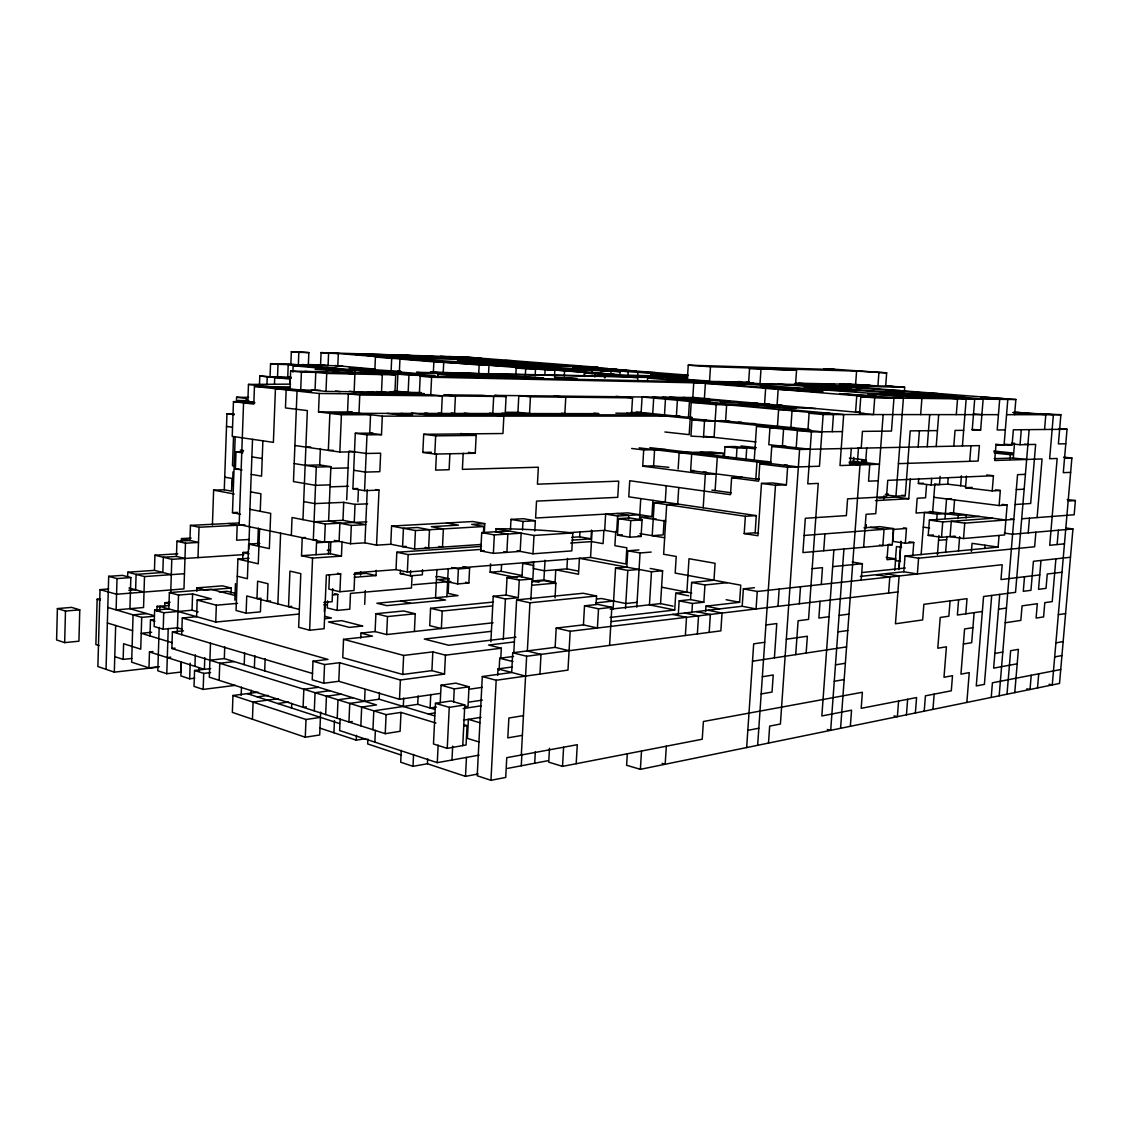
<?xml version="1.0" encoding="UTF-8"?>
<svg xmlns="http://www.w3.org/2000/svg" width="1132" height="1132" viewBox="0 0 1132 1132"><rect width="100%" height="100%" fill="white"/><g stroke="black" fill="none" stroke-linecap="round" stroke-linejoin="round"><path stroke-width="1.5" d="M57.392 608.577L56.6 639.948L64.666 642.622L78.929 641.207L79.764 609.837L71.641 607.389L57.392 608.577L65.486 611.054L79.764 609.837M64.666 642.622L65.486 611.054M100.507 598.97L97.14 599.238L95.88 644.575L99.092 645.608M108.615 588.951L100.026 589.616L97.876 666.55L114.318 672.153L158.409 667.13M106.04 669.337L108.686 576.344L122.468 575.367L130.845 577.575L129.911 608.691L154.178 615.695M114.318 672.153L115.662 625.501M108.686 576.344L117.021 578.579L116.115 609.893L143.552 607.516L144.5 576.584L127.789 572.226L127.633 577.32M131.779 658.456L123.147 659.39L123.614 643.74L140.736 649.16L141.712 617.379L107.809 607.46M159.414 666.691L148.985 667.88L149.466 651.933L152.962 651.551M149.976 635.943L150.471 619.94L153.952 619.614M171.3 574.646L154.461 570.358L154.928 555.218L177.766 553.789M235.895 595.701L210.962 589.263L169.376 592.616L168.852 608.903L154.645 610.148L154.136 626.505L163.206 629.208L177.441 627.821L182.068 629.18M156.853 611.464L157.008 606.356L168.597 605.62M159.188 627.369L157.815 670.781L166.772 673.724L180.752 672.083L181.078 662.446M159.697 611.223L159.853 606.384L215.745 622.048L298.24 614.138M163.206 629.208L163.73 612.737L154.645 610.148M164.819 605.889L164.918 602.705L170.083 602.266M166.772 673.724L168.229 628.402M170.706 593.338L171.795 559.321L154.928 555.218M435.933 723.037L400.997 712.396L386.097 714.646L171.866 648.48L172.404 631.925L183.511 630.835M184.969 558.458L176.451 556.42L176.946 541.252L189.935 540.502L190.445 525.389L239.404 522.927M177.285 632.717L178.516 595.064L169.376 592.616M181.375 541.917L181.488 538.591L191.096 538.054M181.728 634.698L182.28 618.015L196.6 616.685L197.166 600.073L211.316 598.87L192.596 593.918L178.516 595.064M181.318 662.135L180.865 675.931L189.681 678.818L194.704 678.21M176.946 541.252L185.478 543.204L183.964 588.895L116.568 594.243L100.026 589.616M189.681 678.818L190.204 663.196M198.227 611.917L192.044 610.205L192.596 593.918M196.855 591.215L196.968 587.862L222.495 585.838L231.183 588.046L231.013 593.041M197.987 557.609L199.02 527.243L190.445 525.389M210.679 668.587L194.562 670.469L194.025 686.388L203.166 689.416L235.3 685.355M194.93 666.323L195.312 654.763M198.963 671.248L199.09 667.753M203.166 689.416L203.718 673.384L194.562 670.469M204.793 657.678L204.397 669.323L149.466 651.933M212.42 524.965L213.623 490.156L224.278 489.788L231.579 491.147L232.032 478.44L224.716 477.166M210.495 643.231L209.321 677.177L385.234 733.678L400.105 731.3L400.997 712.396M215.745 622.048L216.339 605.21L197.166 600.073M224.278 489.788L226.966 413.718L234.013 413.718M219.155 680.346L219.75 663.267L234.197 661.597M360.853 725.853L361.674 707.104L376.517 704.939L224.32 658.583L224.73 646.768M252.563 401.761L233.461 401.634L232.23 436.358L273.392 442.357L275.444 388.715L289.948 388.899L311.611 391.248L297.037 391.064L293.471 481.581L315.531 485.345L330.105 484.85M233.517 437.051L232.485 465.733L235.442 466.228M232.485 486.208L232.994 471.888M240.437 514.225L232.485 512.626L235.187 436.994M236.432 402.242L236.602 397.261L248.587 397.36M242.022 470.006L235.399 468.889L236.008 451.852L243.069 451.739M234.862 600.186L235.456 583.645M258.11 692.19L232.966 695.487L232.357 712.382L305.272 737.229L319.691 734.979L320.653 712.07M249.04 558.331L237.904 559.081L236.05 610.502L246.111 613.19L260.417 611.86L260.94 598.177M246.139 401.733L246.252 398.393L236.602 397.261M247.837 401.719L248.474 384.427L290.599 384.13M242.687 559.449L242.941 552.487L247.809 552.175M241.173 695.359L241.47 687.124M244.215 664.654L244.654 652.669M246.111 613.19L246.748 595.97L299.372 609.441M259.822 543.402L248.658 544.082L247.384 578.707L237.281 576.245M249.295 526.72L252.521 439.315M290.202 386.932L254.459 386.437L253.809 404.096L233.461 401.634M248.715 549.36L249.564 526.281M259.44 385.46L259.794 376.008L291.136 378.329M251.134 693.576L251.247 690.265M257.728 544.69L258.351 528.106M252.45 719.23L253.087 702.109L278.345 698.685M254.375 667.738L254.827 655.683M259.582 528.842L258.266 563.793L237.904 559.081M260.233 511.31L260.898 493.75L250.582 491.868M262.879 440.829L261.563 476.148L251.219 474.393M266.926 384.682L267.223 376.758L291.108 377.211M270.081 376.206L270.562 363.655L290.853 364.15L361.051 370.546M274.482 383.889L274.736 377.522L285.052 377.706M264.69 670.88L265.143 658.739M277.524 376.956L278.019 364.334L270.562 363.655M277.864 603.936L280.609 533.2M289.792 383.889L289.976 379.064L259.794 376.008M289.948 388.899L290.655 371.07L412.826 373.702L434.914 375.697L408.949 375.159L386.932 373.135M290.853 364.15L291.334 351.698L301.338 352.01L308.852 352.632L308.343 365.084M292.905 372.103L293.146 365.735L313.536 366.216M291.349 535.422L292.042 517.522L325.294 524.003L366.867 521.795M298.339 364.829L298.834 352.321L291.334 351.698M300.702 390.059L301.409 372.103L290.655 371.07M291.547 708.363L291.745 703.269M342.062 541.478L341.44 556.109L312.559 558.104L301.522 555.685L302.244 537.686L305.47 537.502M302.966 519.645L307.338 410.591L285.462 407.93L286.155 389.889L320.356 390.314M315.05 390.243L315.771 372.4L301.409 372.103M305.272 737.229L305.994 719.499L232.966 695.487M615.751 531.219L614.888 545.695L626.831 547.803L625.869 563.962L590.564 557.439L407.35 572.056L396.016 569.622L354.797 572.834L354.033 590.522L339.925 591.739L340.675 573.938L326.356 575.056L324.12 628.713L309.63 630.227L312.559 558.104M294.179 463.568L316.281 467.063L313.309 539.978L316.536 539.78M501.901 413.166L505.212 413.534L506.089 396.54L359.764 395.026L348.331 393.809L347.566 412.006L382.305 416.137L381.484 434.688L369.74 433.16L370.56 414.737L341.411 414.722L318.517 411.949L319.281 393.497L254.459 386.437M321.064 352.618L320.568 364.886L328.082 365.565L328.591 353.241L321.064 352.618L466.243 357.104L598.163 367.292L589.659 367.051M316.026 554.694L316.635 540.077M314.045 521.81L342.954 520.31L365.721 524.654L351.316 525.432L328.605 521.06L330.869 466.695L319.705 464.941L320.384 448.527M182.28 618.015L327.983 659.418L312.984 661.215L312.22 679.766L323.78 683.247L338.793 681.28L399.497 699.279L440.376 693.378M326.61 371.338L326.738 368.112M421.217 392.549L325.988 391.417L326.724 373.447L304.975 371.381M314.3 710.896L315.05 692.699L329.78 690.704M339.883 523.225L339.105 541.407L324.53 542.299L325.294 524.003M324.346 611.634L324.743 602.026M328.45 553.817L328.945 542.002L317.017 542.737M323.78 683.247L324.559 664.555L312.984 661.215M327.558 600.908L327.261 607.926L337.152 610.403L349.802 609.186L350.481 593.394L411.468 588.017L412.02 576.075M337.817 365.806L338.327 353.538L328.591 353.241M329.454 574.66L328.86 589.107L339.925 591.739M341.44 556.109L330.332 553.732L330.813 542.44M325.676 714.547L326.44 696.222L341.199 694.185M332.681 588.64L332.129 601.715L323.894 602.465M354.486 451.795L339.841 452.05L341.411 414.722M337.152 610.403L337.831 594.498L334.52 593.72M333.926 732.758L334.449 720.518M342.954 520.31L343.718 502.353L314.781 503.599L303.687 501.575M337.223 718.254L338.001 699.788L352.788 697.722M338.793 681.28L339.586 662.715L324.559 664.555M346.703 499.778L348.769 451.3M340.138 718.99L339.642 730.55L437.277 762.657L479.147 755.129M343.548 639.325L342.77 657.65L402.751 674.474L431.915 670.625L444.522 674.064L445.442 655.173L432.82 651.876L403.643 655.442L343.548 639.325L372.499 636.127L360.966 633.113L360.754 638.009M354.132 391.743L354.882 374.027L333.034 371.975M354.882 373.56L355.024 370.235L391.332 371.763L365.523 371.183M481.213 544.464L414.581 549.006L390.766 544.251L376.546 545.171L364.928 542.822L350.538 543.742L351.316 525.432M376.546 545.171L379.008 490.114L364.561 490.665L352.901 488.699L355.292 433.287L372.909 433.132M354.259 522.46L355.038 504.377L343.718 502.353M358.971 413.35L359.764 395.026M357.882 501.759L358.377 490.382M360.57 575.141L360.712 571.787M364.561 490.665L366.994 434.83L355.292 433.287M365.65 738.644L356.269 740.158L356.481 735.319M364.928 542.822L367.263 489.831M364.688 604.403L365.296 590.607M385.234 357.344L375.428 357.061L374.862 369.768L400.926 371.452L397.657 371.155M364.561 701.302L365.084 689.515M381.512 392.082L382.291 374.593L360.344 372.57M367.9 739.069L367.688 743.95L401.478 755.143M354.288 577.306L376.022 575.565L376.263 570.344M493.113 622.784L386.663 634.557L375.102 631.585L375.909 613.728L403.615 610.969L415.232 613.756L414.397 631.5M372.952 729.73L373.801 710.839L417.736 704.33L434.815 709.396M391.106 371.225L391.686 358.391L375.428 357.061M374.848 742.125L375.371 730.31M434.575 715.863L379.163 699.222L379.461 692.529M394.927 392.238L395.719 374.876L373.73 372.853M753.134 382.956L420.198 376.178L419.392 393.54L397.091 391.262L397.87 374.14L384.639 373.857M386.663 634.557L387.484 616.572L375.909 613.728M390.766 544.251L391.587 526.069L472.836 521.527L484.779 523.635L484.326 532.408M416.123 373.475L399.355 371.975L399.95 359.056L419.519 359.622L391.686 358.391M385.234 733.678L386.097 714.646M396.016 569.622L396.808 552.274L481.468 546.402M408.157 392.394L408.949 375.159M422.576 569.679L422.335 574.844L410.407 575.82L400.275 573.613L400.431 570.174M399.497 699.279L400.388 680.007L339.586 662.715M407.35 572.056L408.157 554.581L396.808 552.274M402.751 674.474L403.643 655.442M401.252 750.403L400.7 762.204L412.996 766.336L427.415 763.746L465.507 776.368L478.171 773.963M403.303 706.467L403.7 697.991M410.407 575.82L410.647 570.627M414.581 549.006L415.444 530.554L391.587 526.069M460.766 433.485L476.162 435.395L475.27 453.267L434.787 454.073L422.844 452.418L423.693 434.292L502.948 433.528L503.853 416.109L491.953 414.793M412.996 766.336L413.562 754.45M438.183 413.081L441.466 413.449L442.315 395.889L430.768 394.7L431.603 377.225L420.198 376.178M433.315 373.362L433.867 361.83L399.95 359.056M417.736 704.33L418.132 695.911M437.886 377.55L438.056 374.239L509.952 375.796L543.685 377.947L473.643 375.739M434.787 454.073L435.664 435.82L423.693 434.292M436.428 453.791L435.636 470.12L449.107 469.738L449.899 453.522M430.57 608.294L429.736 625.656L441.367 628.515L442.216 611.025L430.57 608.294L493.255 602.054M443.178 373.588L443.73 362.113M427.415 763.746L427.655 758.681M430.754 694.425L430.103 707.995L436.428 707.047M431.915 670.625L432.82 651.876M436.924 569.424L435.551 597.724L445.583 600.002L386.819 605.634L376.857 603.257L458.064 595.602L448.145 593.38L448.866 578.678L439.046 576.584L435.848 576.853M462.747 745.677L464.799 704.981L450.989 700.991L435.466 703.312L433.485 743.993L447.239 748.365L466.073 744.969L467.049 725.626L463.766 724.636M437.277 762.657L438.141 745.111M440.207 702.873L441.07 685.214L455.814 683.148L469.016 686.799L468.04 706.227L464.757 706.736M446.871 596.649L448.258 568.519M447.239 748.365L449.262 707.344L435.466 703.312M463.186 453.267L462.394 469.356L538.351 467.219L537.431 484.185L618.709 481.142L617.747 497.33L536.526 501.122L535.606 518.017L627.807 512.867L651.919 516.645L652.909 500.372M462.903 566.665L469.61 568.052L468.86 582.952L457.653 583.942L458.403 568.943L451.696 567.557M453.607 701.967L454.257 688.907L441.07 685.214M451.979 760.011L452.673 746.087M478.751 373.362L479.161 364.985L330.785 352.915M465.507 776.368L466.469 757.407M488.543 373.588L488.967 365.254L545.129 369.796L573.981 370.532L554.836 369.004L564.245 369.244M481.723 532.592L494.344 534.898L521.159 533.186L520.182 551.383L493.382 553.364L480.789 550.93L481.723 532.592L508.509 530.936M483.449 533.016L483.788 526.536L471.69 524.385L484.779 523.635M569.071 650.702L555.133 647.363L512.725 652.782L511.678 672.465L482.303 676.54L477.209 775.774L490.948 780.302L505.721 777.429L506.768 757.676L577.278 744.7L576.188 763.732M517.31 577.801L490.142 572.24L490.58 563.849M493.382 553.364L494.344 534.898M495.887 531.983L496.057 528.715C521.725 528.828 547.294 530.229 572.82 532.931L571.802 550.888L533.002 553.803L517.027 550.789M490.863 641.802L493.227 596.281L506.103 595.05L518.315 597.682L519.263 580.108L507.023 577.589L506.103 595.05M522.291 575.594L501.235 571.32L501.589 564.642M490.948 780.302L496.184 680.261L482.303 676.54M497.67 675.394L498.009 668.899L512.343 666.96M499.085 670.271L499.721 658.244L513.603 656.433M500.797 658.216L501.32 648.212L488.642 645.056L513.702 642M515.824 374.848L516.178 367.999L525.998 368.254M503.287 639.509L505.424 598.955L493.227 596.281M510.461 529.649L510.999 519.404L523.38 518.711L535.351 520.734L534.799 530.993M541.294 414.821L517.932 412.317L518.81 395.662L530.441 396.794L632.519 397.856L631.585 413.689L626.604 413.18M525.319 375.654L525.687 368.777L516.178 367.999M513.787 653.008L516.617 599.889L583.178 593.253L596.536 596.012L596.055 604.346M522.503 530.045L522.97 521.442L510.999 519.404M529.535 413.562L530.441 396.794M521.993 577.037L522.729 563.34L533.851 562.448M535.139 375.866L535.507 369.018M521.314 755.002L526.649 656.249L512.725 652.782M527.342 651.155L529.96 602.79L516.617 599.889M521.272 765.784L521.909 754.068M533.002 553.803L533.993 535.464L496.057 528.715M530.851 599.918L531.983 578.976L519.744 576.485L507.023 577.589M533.724 561.571L533.342 568.561L544.492 570.769L566.906 568.858L578.197 571.052M539.044 582.258L532.762 580.971L533.596 565.476L522.729 563.34M544.846 374.961L545.129 369.796M554.468 376.899L554.85 370.051M532.762 580.971L543.884 579.966L545.072 560.213M534.7 763.237L535.337 751.606M539.936 674.064L541.011 654.381L527.087 650.942M564.302 375.994L564.585 370.829L574.207 371.07M554.991 583.758L555.77 569.806L578.509 574.249L579.414 558.331L651.48 571.759L662.602 570.74L660.564 603.611L610.19 609.172M564.854 413.605L565.774 397.162L554.142 396.044M555.034 597.922L555.869 583.065L544.124 580.688L532.252 581.749M549.501 748.309L548.723 762.147L562.519 766.378L702.236 739.224L703.382 721.509L862.386 692.275L861.197 708.321L916.58 697.553L915.378 712.976M555.133 647.363L556.208 628.076L583.433 624.878L597.399 628.005L598.531 608.804L611.832 607.346L609.582 645.41M566.906 568.858L567.486 558.444M584.183 375.909L584.381 372.428L594.003 372.669M562.519 766.378L563.609 747.219M897.888 591.937L570.174 631.274L567.981 670.102L496.184 680.261M584.522 376.532L584.72 373.008L604.063 373.475M571.802 537.36L579.669 536.837L579.966 531.63M592.107 373.786L592.305 370.475L501.943 362.848M594.725 376.984L594.908 373.829L614.237 374.296M583.433 624.878L584.522 605.832L597.837 604.403L611.832 607.346M572.028 540.12L591.003 538.804L591.498 530.087M590.564 557.439L592.078 530.993M601.233 374.013L601.432 370.702L620.081 371.692L619.883 374.989M604.417 377.593L604.63 374.069M605.012 377.833L605.196 374.664L614.931 374.89L535.705 368.508L624.539 375.117L687.52 376.588M610.856 374.791L611.054 371.466M603.851 530.837L603.101 543.629L591.47 541.591L570.655 543.063M570.372 532.564L604.686 530.328L605.634 514.112L617.619 516.008L639.778 514.749M617.619 516.008L616.657 532.351L604.686 530.328M613.105 609.186L615.539 568.137L626.817 567.16L627.793 550.789L638.929 549.926M617.492 535.153L618.468 518.612L629.76 517.947L642.07 519.899L641.066 536.441L629.774 537.233L617.492 535.153L622.331 534.828M628.048 374.635L628.246 371.395L525.687 368.777M628.571 518.626L628.769 515.371L616.798 513.489M637.571 377.041L637.868 372.145L655.287 372.584M637.599 381.144L637.797 377.89L605.196 374.664M625.501 608.478L627.793 570.443L639.056 569.438M629.774 537.233L630.779 520.578L642.07 519.899M647.433 381.343L647.617 378.102L775.378 388.46L765.642 388.29L764.581 403.968L769.449 404.011M639.495 519.574L640.754 498.589M716.188 473.898L705.335 474.28L642.721 466.172L643.698 449.928L665.347 449.503M640.712 520.55L640.91 517.282L651.919 516.645M627.312 753.7L626.619 765.26L640.387 769.336L1059.524 683.445L1072.938 528.955L1066.415 528.092M636.778 607.219L640.061 552.968L651.197 552.076M642.721 466.172L653.603 465.86L654.593 449.715M666.253 485.784L665.234 502.198L654.225 502.75L652.202 535.662L663.196 534.898L664.116 520.196M651.48 571.759L649.443 604.842L674.714 610.007L675.776 593.267L686.883 592.093L689.006 558.713L715.084 563.297L713.981 580.235L691.638 582.456L690.548 599.578L679.158 600.837L678.28 614.591M640.387 769.336L641.504 751.025M676.398 416.081L677.389 400.233L718.141 400.615M678.139 469.016L679.158 452.644L710.981 451.951L723.475 453.423L723.277 456.649M678.747 487.524L677.714 504.037L666.706 504.603L663.635 554.255L676.228 556.477L675.181 573.075L740.753 585.173L739.606 602.309L705.958 606.172L705.618 611.407M687.336 379.616L688.256 365.169L834.723 369.584L823.969 368.834L831.808 369.074L886.667 372.867L885.677 386.267M666.323 746.2L665.177 764.242L662.121 763.364M701.698 402.468L691.213 402.384L689.176 434.646L664.909 431.985M693.774 382.446L692.812 397.558L859.004 412.416M706.071 419.774L691.963 419.802L690.93 436.131L714.08 437.362L716.188 404.69L757.294 404.959L795.867 408.44L762.6 407.152L652.457 397.12M759.218 479.43L690.647 470.615L691.694 454.144L723.475 453.423M685.369 635.505L686.53 617.308L672.592 614.421M704.401 398.591L705.378 383.394L715.169 383.578M691.907 612.143L692.459 603.483L703.835 602.21L704.953 584.961L727.268 582.683M703.481 437.504L704.529 421.076L729.05 420.991M886.667 372.867L856.584 371.098L710.486 366.768L709.538 381.385L676.441 378.739M703.184 507.787L705.335 474.28M697.369 633.934L698.529 615.865L684.605 613.006M715.113 490.566L717.278 457.215L727.989 456.946M709.198 632.392L710.358 614.45L696.449 611.62M725.598 421.005L726.659 404.747M724.353 456.903L725.018 446.716L734.767 446.532L755.398 448.866M742.436 477.28L731.612 477.69L730.494 494.684L629.732 480.732L628.769 496.821L756.289 515.612L755.129 532.776L744.205 533.568L745.351 516.291L756.289 515.612M736.324 458.318L737.003 448.074L746.738 447.876L745.946 459.762M749.568 368.409L748.606 382.857L760.011 383.762L795.555 384.47L796.546 370.249L749.568 368.409L796.546 370.249M611.464 621.581L742.196 606.257L743.37 588.881L754.421 587.706M754.237 460.059L756.501 426.34L767.057 426.269M760.011 383.762L760.987 369.23M785.919 446.121L771.755 446.404L770.581 463.582L759.784 463.908L758.61 481.185L731.612 477.69M998.438 414.666L823.134 414.524L819.455 466.228L787.603 467.261L786.4 484.779L772.406 482.968L761.482 483.421L757.945 535.733L744.205 533.568M746.653 747.559L753.686 643.825L764.723 642.269M1039.77 574.914L1000.971 579.57L1002.202 564.712L757.251 591.47L756.063 608.959L742.196 606.257M777.472 426.198L778.618 409.515L788.891 409.558L843.68 414.553L839.986 465.549L879.451 464.262L852 461.148M757.648 745.295L775.491 485.26L786.4 484.779M782.41 446.192L783.585 429.085L794.098 429M768.501 743.073L769.675 726.107L780.401 724.027L799.588 449.489L979.392 445.612L978.147 461.049L898.426 463.653M774.401 657.876L776.778 623.548L765.911 624.977M777.981 606.327L779.17 589.079M796.206 447.72L797.409 430.485L811.361 430.358M807.908 430.386L809.111 413.237L829.699 413.279M795.711 654.636L798.102 620.76L808.559 619.402L818.238 483.392L807.767 483.845L811.432 431.9L842.449 431.589M799.305 603.766L800.508 586.744M806.154 653.051L807.357 636.241L786.33 639.212M820.063 601.276L818.861 618.044L829.034 616.714M821.28 584.48L822.483 567.641L812.168 568.66M823.7 550.775L824.903 533.865M832.246 431.688L833.477 414.538L642.07 397.007L641.137 412.543L630.609 412.529L821.903 431.801M833.874 549.883L821.846 715.962L851.547 710.188L850.344 726.305M795.301 383.168L855.608 384.427L856.584 371.098M843.934 548.992L830.69 730.338L827.308 729.489M850.047 465.224L851.278 448.371M853.443 462.578L853.825 457.328M1014.612 414.68L1015.857 399.525L874.725 397.827L873.479 414.567L859.57 413.322L860.801 396.695L903.393 398.181L895.95 496.198L885.663 494.868M857.419 462.266L858.481 447.862M840.581 728.315L859.98 464.898L849.58 463.71M866.716 447.918L865.626 462.691L849.382 463.2M861.197 580.122L862.414 563.708L852.141 562.038M863.631 547.265L866.079 514.296L875.758 513.659L883.158 414.581M866.065 527.88L866.305 524.696M878.913 372.64L877.908 386.111L855.608 384.427M883.738 498.986L883.979 495.816M888.125 544.747L886.993 559.703L895.653 558.854L894.761 570.401M888.592 593.055L889.809 576.995L876.196 574.716M966.459 476.048L965.525 487.722L992.212 490.92L993.457 475.723L887.757 480.35L886.526 496.707L847.585 498.844L846.368 515.598L805.333 518.286L802.913 552.586L892.257 544.761L893.488 528.602L879.805 526.635L863.985 527.823M893.601 529.903L892.723 541.351L905.331 543.247L913.779 542.511L912.774 555.571M904.397 390.611L904.652 387.271L885.366 385.814M898.808 569.58L900.973 541.223M899.091 568.207L901.072 542.256M895.95 496.198L905.26 495.689L910.213 430.882L937.452 430.599M905.331 543.247L906.463 528.432L903.308 527.979M875.39 500.641L908.741 498.731L910.269 478.878M860.377 576.4L903.817 571.759L905.02 556.067L998.113 547.124L999.047 535.662M898.582 701.048L897.379 716.669L894.025 715.891M918.165 446.928L919.41 430.783M920.656 414.609L921.901 398.393L908.105 397.29L961.082 397.969L974.709 399.03L972.204 430.231L980.637 430.146L983.142 399.143L933.603 394.205L941.881 394.332L798.697 383.239M965.539 486.321L947.725 484.199L931.155 484.991L918.349 483.449L918.731 478.511M906.435 714.816L907.638 699.293M1035.879 532.196L1034.634 546.77L918.59 558.189L917.359 573.981L903.817 571.759M927.235 446.73L929.726 414.609M921.123 554.765L924.419 512.471L937.169 514.183L953.54 513.051L954.573 500.061M926.57 484.694L925.552 497.783L917.203 498.25L916.057 513.037L932.669 511.919L934.834 484.298M931.155 484.991L931.664 478.369M955.139 536.158L941.513 537.318L928.212 535.394L929.4 520.112L979.406 516.475M936.192 446.546L938.697 414.623M936.645 520.734L937.169 514.183M940.126 476.36L939.489 484.595L934.692 484.015M924.221 711.165L925.424 695.826L951.304 690.803L952.507 675.691L943.989 677.261L946.423 646.797L937.791 648.212L940.225 617.449L948.857 616.218L950.073 600.894M937.423 554.793L938.937 535.521M941.513 537.318L942.73 521.937L992.566 518.23M945.008 518.498L946.564 498.915L951.446 498.632M947.725 484.199L948.248 477.647M932.952 709.382L934.155 694.128M953.795 446.164L955.04 430.415L963.672 430.33M956.285 414.637L957.545 398.832L943.847 397.742M945.616 552.402L946.89 536.441M962.426 445.98L966.176 398.931L939.022 396.794M958.012 518.612L958.28 515.329L966.388 514.749L966.134 518.017M960.644 485.741L961.422 475.85M958.507 551.114L959.653 536.653M958.606 599.776L957.389 615.016L982.35 611.478M964.761 523.14L951.29 521.3L950.073 536.596L963.516 538.535L964.761 523.14L1013.833 519.39L1010.508 518.951M969.714 461.318L970.959 445.796M965.808 613.827L967.025 598.672L923.868 604.318L922.651 619.926L895.454 623.774L899.119 575.976L885.521 573.712M971.412 551.411L972.063 543.332L998.113 547.124M966.841 702.434L969.261 672.62L960.941 674.148L964.591 628.953L972.912 627.68M974.128 612.653L971.695 642.693L963.36 644.037M984.741 548.468L985.01 545.214M991.703 595.446L984.401 684.365L976.265 685.95L983.581 596.507L1015.531 592.333L1029.144 429.651M933.815 497.302L999.103 505.551L1000.334 490.481L995.311 489.887M1009.956 459.479L1010.352 454.682L1013.381 454.597M991.222 697.439L992.424 682.808L1060.726 669.521M999.74 594.399L993.641 668.135L1017.187 663.805M1002.131 504.405L1007.126 505.028L1004.664 534.927L963.516 538.535M1037.11 517.593L1042.063 458.955L994.703 460.512L995.948 445.258L1012.107 444.904L1013.352 429.806L1067.037 429.254L1063.302 472.681L1070.631 472.355M994.221 458.672L1013.296 458.078L1014.527 443.277L1011.371 443.334M999.16 695.812L1017.555 474.676L1025.408 474.336M1011.668 443.928L1020.045 444.735L1021.29 429.721M1006.999 694.213L1010.65 650.702L1018.404 649.358L1014.767 692.614M1024.517 576.74L1023.286 591.314L1030.955 590.31L1033.417 561.302L1070.476 557.255M1028.21 532.861L1029.441 518.187M1044.567 429.481L1045.812 414.708L1014.399 412.105M1031.224 675.252L1030.021 689.487L1026.781 688.822M1040.987 560.482L1038.539 589.319L1046.039 588.343L1047.256 574.009L1062 572.24M1037.52 687.959L1038.723 673.795M1013.211 412.628L1060.882 414.722L1058.392 443.914L1065.792 443.758M1055.901 558.854L1052.222 601.601L1044.808 602.649L1043.591 616.926L1036.091 618.072L1037.308 603.71L1022.069 605.861L1020.838 620.393L1005.23 622.77M1057.132 544.549L1058.363 530.229M1063.641 457.158L1071.877 457.993L1052.265 684.931L1049.053 684.28M1067.221 499.566L1075.4 500.542L1074.169 514.763L1021.687 518.781M747.813 730.366L758.822 728.216M507.631 768.373L547.945 760.718M1054.684 656.914L1061.943 655.57M522.376 735.347L507.815 737.866L508.876 718.013L523.437 715.65M761.171 693.944L772.038 692.062L773.227 674.983L762.36 676.752M834.27 681.28L844.175 679.568M994.858 653.433L1002.796 652.06M1055.901 642.863L1063.146 641.603M835.473 664.852L845.378 663.253M463.78 726.15L467.049 725.626M463.568 720.122L481.1 717.32M428.207 713.952L434.631 712.962M463.158 708.575L481.341 705.774M468.733 702.165L482.416 700.1M352.236 721.523L348.939 722.032L349.746 703.411L379.163 699.222M449.262 707.344L464.799 704.981M752.511 661.215L846.58 646.896M1058.335 614.69L1065.58 613.586M305.994 719.499L320.427 717.363M468.79 689.289L482.289 687.336M454.257 688.907L469.016 686.799M306.362 706.835L303.093 707.302L303.829 689.232L318.531 687.28M837.878 631.925L847.783 630.524M998.523 609.2L1006.461 608.068M277.694 703.51L288.674 701.996M400.388 680.007L444.522 674.064M257.219 696.873L268.157 695.416M526.649 656.249L720.858 630.864L722.032 613.049L708.123 610.247M839.081 615.398L848.986 614.11M445.442 655.173L501.32 648.212M203.718 673.384L210.552 672.578M515.909 637.189L448.668 645.24L424.288 639.042L491.401 631.316M209.915 660.225L224.32 658.583M610.049 617.435L674.714 610.007M167.295 657.565L170.791 657.183M360.966 633.113L375.102 631.585M637.075 602.309L625.798 603.526L601.531 598.517L596.649 599.026M595.559 602.903L613.586 601.007M171.866 648.48L175.036 648.141M862.754 572.452L905.388 568.009M387.484 616.572L415.232 613.756M442.216 611.025L492.42 605.931M529.96 602.79L596.536 596.012M505.424 598.955L518.315 597.682M832.671 566.637L862.414 563.708M1064.462 543.827L1049.718 545.284L1057.147 458.474L1049.647 458.715L1053.397 414.708L1040.082 413.619M324.856 618.68L331.45 618.015L324.714 616.289M151.646 632.264L141.231 633.283L172.361 642.764M291.745 606.37L288.533 606.667L289.934 571.122L300.801 573.641L298.65 627.284L309.63 630.227M531.955 585.272L555.869 583.065M323.809 604.898L326.964 604.615M141.712 617.379L153.881 616.275M216.339 605.21L237.564 603.342M333.02 594.923L337.831 594.498M270.534 600.965L267.336 601.248L268.001 583.744L257.615 581.211L256.964 598.587L260.162 598.319M519.263 580.108L531.983 578.976M146.948 613.615L133.067 614.846L131.652 662.178L148.985 667.88M163.73 612.737L192.044 610.205M413.208 584.749L450.805 581.494M938.555 540.346L946.635 539.639M1072.938 528.955L1012.602 534.233L1004.296 533.087M448.866 578.678L437.674 579.626L457.653 583.942M928.212 535.394L933.348 534.969M490.142 572.24L501.235 571.32M219.169 591.979L227.235 591.314L236.107 593.592M400.275 573.613L403.685 573.344M458.403 568.943L469.61 568.052M231.183 588.046L205.6 590.112L196.968 587.862M128.822 590.31L135.628 589.772L136.081 574.391L162.824 572.495L163.319 557.255L176.451 556.42M353.722 574.32L366.046 573.358L376.022 575.565M804.13 535.45L893.488 528.602M892.723 529.493L906.463 528.432M480.789 550.93L484.156 550.69M117.021 578.579L130.845 577.575M144.5 576.584L184.474 573.698M127.789 572.226L154.461 570.358M408.157 554.581L481.157 549.402M406.091 546.374L402.582 546.615L403.431 528.29L417.467 527.498L429.509 529.734L428.632 548.044L425.208 547.364M301.522 555.685L330.332 553.732M533.993 535.464L572.82 532.931M171.795 559.321L243.875 554.609M999.103 505.551L1007.126 505.028M1015.079 504.504L1030.672 503.485L1035.653 444.395L1020.045 444.735M1068.155 501.023L1075.4 500.542M327.29 550.209L330.544 549.996M653.206 519.22L656.362 519.036M185.478 543.204L198.496 542.44L181.488 538.591M249.082 539.483L236.659 540.205L237.196 525.276L228.551 523.479M415.444 530.554L483.788 526.536M522.97 521.442L535.351 520.734M992.212 490.92L1000.334 490.481M1016.31 489.604L1024.163 489.18M878.828 498.066L896.091 497.104L908.741 498.731M885.337 494.274L888.45 494.104M199.02 527.243L244.965 524.88M965.525 487.722L972.077 487.383M918.349 483.449L923.358 483.223M232.485 512.626L237.593 512.4M878.206 480.76L868.541 481.185L869.772 464.587L849.099 462.224M355.038 504.377L367.645 503.825M758.879 478.878L755.822 478.992L756.968 461.955L767.638 461.658M352.901 488.699L357.712 488.515M330.346 486.859L348.43 486.236M690.647 470.615L693.718 470.516M703.34 472.256L706.396 472.143M784.377 465.238L787.419 465.139M1064.547 458.234L1071.877 457.993M866.334 460.724L861.593 460.865L866.702 461.432M668.856 467.332L653.603 465.86M235.399 468.889L238.923 468.804M316.281 467.063L330.869 466.695M330.7 468.365L348.571 467.898M305.145 465.294L319.705 464.941M422.844 452.418L431.377 452.248M333.218 450.295L328.337 450.38L329.879 413.322L598.856 413.647L593.875 413.123M305.866 447.098L310.734 447.027M366.994 434.83L381.484 434.688M435.664 435.82L476.162 435.395M1005.315 429.891L997.193 429.976L999.697 399.341L986.156 398.28L1002.372 398.492M780.486 427.627L769.958 427.698L768.798 444.692L810.201 449.262M794.31 427.528L790.886 427.542L792.046 410.746L802.319 410.775M751.195 423.566L754.619 423.552M738.305 422.278L741.743 422.264M382.305 416.137L679.851 416.081M691.921 417.284L688.454 417.284L689.459 401.351L710.075 401.52L662.729 397.233M318.517 411.949L352.307 412.006M505.863 412.289L517.932 412.317M859.57 413.322L864.423 413.336M1006.574 414.68L1060.882 414.722M860.377 412.119L855.58 412.119L856.783 395.705L875.871 395.959L839.534 393.653L893.955 398.068L891.478 431.08L862.442 431.377L861.211 448.159L857.731 447.791M1013.098 412.487L1019.281 412.501M782.835 407.265L815.564 408.539M248.856 400.601L237.847 400.516L254.601 402.539M781.943 405.129L777.09 405.086L778.165 389.309L813.37 391.531L822.936 391.686L797.48 389.634L861.537 390.696L912.548 394.714L867.763 394.063L894.478 396.2L964.492 397.134M254.771 402.921L243.564 402.851L239.163 524.611L324.53 542.299M769.986 406.105L779.92 406.162L732.404 402.709L720.193 401.605L730.182 401.69L682.907 397.445M752.242 402.865L757.11 402.907M714.094 403.6L724.452 403.685M664.074 398.181L653.688 398.068L652.74 413.704L615.822 413.166M684.478 398.393L709.297 398.648M706.255 399.539L665.46 399.143L664.498 414.892L426.396 414.765L411.454 413.053M424.288 393.596L365.268 392.917L349.42 391.248M319.281 393.497L430.768 394.7M696.081 397.587L494.486 395.393L506.089 396.54M916.991 395.62L899.233 395.379L813.144 389.111L822.313 389.267M290.471 387.908L279.363 387.752L248.474 384.427M989.057 397.459L980.963 397.346L1007.82 399.426L1004.07 445.088L995.665 444.253M393.78 391.219L397.091 391.262M895.412 392.818L904.001 392.945L882.762 391.828M929.16 393.342L937.353 393.469M908.218 393.823L929.726 394.955L921.193 394.842M831.369 389.422L840.326 389.578M891.903 390.455L900.166 390.597M855.948 387.668L864.254 387.823M794.565 383.79L834.751 384.611L823.601 383.762M869.815 385.319L839.774 384.088M431.603 377.225L904.652 387.271M821.209 384.979L801.414 383.932M893.36 386.422L858.834 385.106M844.231 386.762L852.566 386.918M399.355 371.975L352.929 369.81M690.463 379.673L668.248 379.206L701.798 381.909M391.035 373.518L394.445 373.602M410.916 374.409L423.793 374.692M449.05 375.216L472.582 376.475M688.893 380.295L704.628 380.621M326.724 373.447L395.719 374.876M690.478 380.989L749.384 382.22M360.882 367.872L349.08 368.112L375.032 369.244M336.926 368.353L316.451 367.872L293.146 365.735M687.449 377.748L416.505 372.329L427.203 373.277L451.753 373.815L430.443 371.933L476.685 373.659M687.407 378.357L453.055 373.135M307.451 364.561L323.794 364.971M278.019 364.334L342.628 365.933M305.895 365.523L315.927 365.763L302.343 364.532M677.403 375.23L686.148 375.442M598.602 367.744L590.013 367.518L607.643 368.452M479.161 364.985L527.158 366.273L573.768 369.994M517.366 366.499L536.271 367.009M616.784 369.159L572.948 367.985L620.081 371.692M582.173 368.707L591.116 368.947M599.974 369.188L626.01 369.867M591.512 369.442L600.441 369.683L572.764 367.504L687.563 376.022M618.723 370.645L636.156 371.098L617.407 369.64M502.962 362.028L511.791 362.282L447.282 357.245L464.615 357.769M502.452 362.438L511.381 362.693M465.011 361.801L510.957 363.103M563.34 365.013L554.751 364.773L581.056 366.81L554.765 366.103L430.783 356.368L359.396 353.807M433.867 361.83L526.592 367.249L619.402 371.169M572.028 365.693L580.532 365.919M384.017 355.321L445.258 357.938L390.172 356.283L406.02 357.556M481.652 358.292L457.767 356.835M377.211 356.693L386.903 356.99L355.604 354.443L481.482 363.613L545.836 365.848L460.3 359.566L396.511 357.273M504.858 360.485L513.362 360.74M298.834 352.321L308.852 352.632M448.258 356.905L456.889 357.174M465.436 357.429L473.912 357.698M688.256 365.169L710.486 366.768M847.769 383.833L850.896 384.059M841.005 386.026L1015.857 399.525M449.234 356.58L688.115 375.131M440.617 356.311L455.984 357.514M956.101 397.021L809.96 386.111L827.294 386.437L850.91 388.29L804.045 386.705L852.707 390.554M777.981 384.116L836.944 388.757L800.862 388.12L720.843 382.291M405.341 355.222L412.968 355.83M738.446 381.526L741.63 381.781M746.398 382.149L749.61 382.404M903.803 394.587L930.334 396.681M492.845 362.594L457.498 360.726L474.379 362.07M682.893 377.649L687.449 378.017M819.115 388.446L856.33 391.389L810.045 388.29M921.533 396.568L935.074 397.643M673.696 377.437L687.421 378.541M728.173 381.781L739.451 382.673M718.905 381.583L730.197 382.489M903.605 396.327L917.203 397.417M376.348 354.698L399.568 356.566M517.749 366.032L526.875 366.754M666.932 378.527L722.81 383.026M584.72 373.008L594.908 373.829M682.299 381.512L870.508 396.823M860.801 396.695L874.725 397.827M973.393 413.93L981.883 414.652M464.941 373.404L475.695 374.338M486.59 375.286L508.806 377.225L474.69 375.032M462.634 374.777L484.821 376.73L460.186 376.22L438.056 374.239M1058.774 428.519L1067.037 429.254M334.803 365.537L375.074 369.145M669.606 397.049L696.237 399.44M378.512 371.48L389.167 372.442L355.024 370.235M399.964 373.418L422.024 375.428M391.064 373.291L399.596 374.069M355.759 370.772L288.221 364.589L287.74 377.14L290.754 377.451M691.213 402.384L716.188 404.69M809.111 413.237L823.134 414.524M615.978 396.313L632.519 397.856M972.162 429.368L980.637 430.146M1024.545 444.239L1027.898 444.565M1005.386 444.253L1012.107 444.904M636.212 412.048L691.949 417.637M720.9 420.538L809.649 429.424M691.963 419.802L704.529 421.076M756.501 426.34L811.432 431.9M993.868 451.045L1012.687 452.956M994.122 452.036L1013.14 453.974M994.391 453.055L1010.352 454.682M390.186 391.743L417.496 394.559M376.786 391.587L404.053 394.417M1013.296 458.078L1026.639 459.465M367.914 391.913L379.078 393.087M561.543 413.251L576.627 414.836M335.454 391.078L340.152 391.587M311.965 389.917L325.988 391.417M704.67 436.344L756.006 441.947M489.491 413.152L492.802 413.52L493.679 396.412L482.076 395.266L443.857 394.842L455.418 396.016L454.569 413.477L451.272 413.095M771.755 446.404L799.588 449.489M464.177 413.123L479.204 414.793M741.036 445.966L756.374 447.692M849.382 458.135L866.037 460.017M986.722 474.973L993.457 475.723M725.018 446.716L737.003 448.074M424.91 413.067L428.193 413.435M401.082 413.406L412.727 414.751L398.874 414.751L387.243 413.392M700.51 452.177L713.019 453.663M649.909 447.664L771.048 462.054M639.155 447.862L798.371 466.908M631.656 448.47L643.698 449.928M759.784 463.908L787.603 467.261M901.836 495.25L905.26 495.689M226.966 413.718L234.31 414.68M761.482 483.421L775.491 485.26M950.371 512.626L1005.895 519.998M929.528 511.494L958.28 515.329M468.407 452.347L475.27 453.267M711.901 490.114L731.413 492.802M929.4 520.112L942.73 521.937M226.513 426.439L232.385 427.259M923.273 527.13L929.641 528.036M349.562 451.088L366.188 453.479L380.649 453.21L379.828 471.69L365.367 472.086L353.693 470.261M870.367 527.342L884.064 529.323L882.847 545.596L879.423 545.072M294.886 445.499L339.841 452.05M654.225 502.75L745.351 516.291M909.067 541.803L913.779 542.511M888.846 544.251L892.257 544.761M901.624 547.322L896.459 546.544L895.398 560.552L900.548 561.373M240.281 450.097L243.564 450.593M755.129 532.776L758.567 533.313M905.02 556.067L918.59 558.189M236.008 451.852L242.644 452.885M640.91 517.282L665.687 521.187M251.87 456.875L262.214 458.502M886.186 557.354L895.653 558.854M618.468 518.612L630.779 520.578M375.668 489.562L379.008 490.114M639.92 533.625L664.654 537.742M637.995 535.931L641.066 536.441M579.669 536.837L591.003 538.804M627.793 550.789L640.061 552.968M446.503 522.998L458.418 525.149L431.32 526.691L443.376 528.913L442.485 547.11L439.046 546.431M495.208 531.757L507.844 534.035L506.881 552.359L503.726 551.765M650.192 568.448L662.602 570.74M213.623 490.156L234.225 494.005M743.37 588.881L757.251 591.47M615.539 568.137L627.793 570.443M691.638 582.456L704.953 584.961M661.583 587.197L691.723 593.041M726.15 599.705L739.606 602.309M249.931 509.315L270.69 513.348L269.345 548.624L248.658 544.082M675.776 593.267L688.681 595.786M690.548 599.578L703.835 602.21M679.158 600.837L692.459 603.483M705.958 606.172L719.641 608.903M543.884 579.966L554.878 582.188M660.564 603.611L673.101 606.158M334.28 540.417L350.538 543.742M584.522 605.832L598.531 608.804M465.507 582.244L468.86 582.952M337.506 573.231L340.675 573.938M242.941 552.487L249.097 553.888M556.208 628.076L570.174 631.274M400.756 601.007L410.746 603.342M499.721 658.244L512.98 661.612M498.009 668.899L525.573 676.101M128.991 587.975L144.019 592.064M164.918 602.705L169.376 603.936M157.008 606.356L159.853 607.162M97.14 599.238L100.352 600.172M150.471 619.94L154.9 621.227M479.926 722.768L468.393 719.344L467.431 738.404L478.935 741.941M172.404 631.925L312.588 673.498M107.356 622.968L132.6 630.651M247.2 693.619L339.543 723.56M114.771 656.631L123.147 659.39M319.917 728.117L356.269 740.158M362.594 625.996L349.349 627.397L328.492 621.977L341.694 620.647L362.594 625.996M803.876 388.941L760.478 386.649L803.876 388.941M566.057 377.692L554.991 377.465L577.263 378.64L566.057 377.692M669.819 375.612L650.631 374.593L669.819 375.612M341.878 369.938L315.078 369.329L352.349 370.9L341.878 369.938"/></g></svg>
